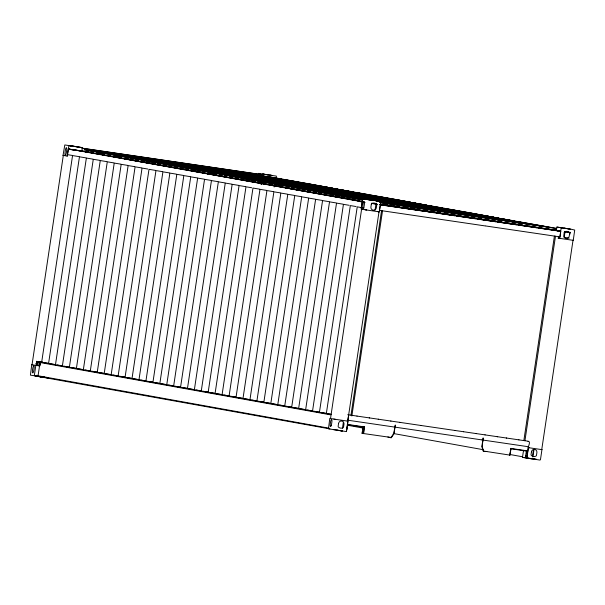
<?xml version="1.0" encoding="UTF-8"?>
<svg xmlns="http://www.w3.org/2000/svg" width="605" height="605" viewBox="0 0 605 605"><rect width="100%" height="100%" fill="white"/><g stroke="black" fill="none" stroke-linecap="round" stroke-linejoin="round"><path stroke-width="0.91" d="M394.528 427.985L394.407 427.054M483.032 440.984L482.919 440.054L482.019 439.888M32.625 364.785L31.755 364.664L30.409 375.138L48.097 377.936L43.802 377.157M88.3 151.908L68.395 148.989L67.374 156.135L63.033 155.356L64.811 144.95L82.514 147.628L81.72 151.076M32.042 364.709L63.313 155.402L63.911 155.477L63.033 155.356M67.117 156.098L68.887 145.692L82.514 147.628M36.451 361.866L36.534 361.321L330.504 414.266L330.421 414.803L36.451 361.866L40.013 362.743L38.13 375.365L36.035 375.41L35.952 375.955L37.661 376.204A0.983 0.945 -79.8 0 0 38.448 375.849M36.708 361.351L36.096 365.443L31.77 364.671M37.011 365.48C36.02 361.608 42.675 361.608 39.847 365.927M41.669 362.221L72.555 155.561L79.104 156.642M48.574 363.469L79.459 156.808L86.008 157.882M55.478 364.709L86.364 158.049L92.913 159.13M62.383 365.949L93.268 159.296L99.817 160.37M69.386 367.212L100.271 160.552L106.873 161.641M76.396 368.475L107.282 161.815L113.831 162.896M83.346 369.731L114.232 163.07L120.781 164.144M90.304 370.978L121.189 164.318L127.738 165.399M97.254 372.234L128.139 165.573L134.688 166.647M104.211 373.482L135.096 166.829L141.646 167.903M111.161 374.737L142.046 168.077L147.809 169.029M118.119 375.992L149.004 169.332L155.553 170.406M125.076 377.24L155.961 170.58L162.511 171.661M132.026 378.496L162.911 171.835L169.46 172.917M138.984 379.751L169.869 173.09L176.418 174.164M145.934 380.999L176.819 174.338L183.368 175.42M152.944 382.262L183.829 175.601L190.378 176.683M159.849 383.502L190.734 176.849L197.283 177.923M166.753 384.75L197.638 178.089L204.188 179.163M173.658 385.99L204.543 179.33L211.092 180.411M180.562 387.238L211.448 180.577L217.997 181.651M187.467 388.478L218.352 181.818L224.901 182.899M194.371 389.726L225.257 183.065L231.806 184.139M201.276 390.966L232.161 184.306L238.71 185.387M208.18 392.206L239.066 185.554L245.615 186.627M215.085 393.454L245.97 186.794L251.725 187.747M222.088 394.717L252.973 188.057L259.568 189.138M229.091 395.973L259.976 189.32L266.525 190.393M261.103 184.517L261.36 182.778M261.368 184.623L261.625 182.869M262.54 176.751L262.933 174.127L276.341 176.093L276.424 178.43M236.048 397.228L266.934 190.567L273.483 191.649M274.156 187.013L274.398 185.145M242.998 398.483L273.884 191.823L280.433 192.897M249.956 399.731L280.841 193.071L287.39 194.152M256.906 400.986L287.791 194.326L294.34 195.4M263.863 402.234L294.748 195.581L301.298 196.655M270.813 403.49L301.698 196.829L308.255 197.911M277.771 404.745L308.656 198.085L315.205 199.158M284.728 405.993L315.613 199.332L322.162 200.414M291.678 407.248L322.563 200.588L329.112 201.669M298.636 408.504L329.521 201.843L336.07 202.917M305.638 409.759L336.524 203.099L343.073 204.18M312.543 411.007L343.428 204.346L349.183 205.299M319.448 412.247L350.333 205.587L356.088 206.539M326.352 413.495L357.237 206.834L361.518 207.621M358.402 201.223L363.06 201.904M361.404 207.47L362.35 202.07M342.46 428.249L343.375 422.131M375.047 210.2L376.091 203.197M378.14 211.652L379.01 211.81L347.739 421.118L347.126 421.035M347.444 424.438L346.446 431.1L347.731 424.839M347.565 423.591L347.815 420.21L528.233 446.709L526.864 457.592L527.462 451.232L526.365 451.035L525.427 457.35L526.864 457.592M350.983 415.196L381.551 210.669M351.86 415.975L382.526 210.812M363.514 433.611L362.077 433.361L363.023 427.047L364.119 427.243L363.514 433.611L364.512 426.918L363.416 426.744L363.038 429.24M362.077 433.361L362.667 431.743M387.858 436.999L391.216 437.861L394.014 433.724L395.315 425.012L393.689 433.596L391.057 437.468L362.403 433.384M486.775 451.527L483.312 451.383L481.837 446.626L483.145 437.914L482.193 446.588L483.577 451.058M527.862 450.929L510.794 448.418L509.796 455.089L511.081 448.827M523.892 440.281L554.414 236.056M541.951 449.636L540.462 459.694L539.962 460.072L522.486 457.372L523.529 450.37M524.928 440.742L555.488 236.215M572.799 240.276L573.245 240.336L574.727 230.051L570.303 229.038L556.902 227.064L556.381 230.565L560.744 231.367L559.92 236.888L485.535 225.945M526.017 455.731L525.427 457.35M526.388 453.228L526.637 451.564M558.551 238.143L558.528 236.661M556.403 230.429L560.517 231.307L547.427 229.386M572.935 240.291L559.754 238.362L561.198 227.843M532.392 456.805L533.459 449.644M532.914 456.873L533.988 449.659M569.986 234.112L570.258 232.282M541.74 449.606L573.018 240.298M78.03 147.28L78.219 146.856M258.448 173.771L258.637 173.348L268.128 174.883M363.65 432.696L363.272 433.535M509.932 454.173L509.546 455.02M526.849 458.098L528.475 447.67L541.649 449.598M391.526 436.787L390.943 437.453M536.287 459.172L522.486 457.372M379.479 210.404L380.326 204.868M528.014 441.31C530.683 440.962 528.906 445.333 528.354 446.724M68.403 149.132L73.704 150.085M363.083 198.606L362.584 198.984L361.087 209.043L366.078 209.92M565.062 231.836L564.125 237.311L569.169 238.12M369.216 417.911L369.617 417.934M390.959 421.065L378.261 419.205M454.567 430.45L454.968 430.465M475.901 433.581L476.309 433.603M497.242 436.712L497.643 436.734M518.984 439.865L506.287 438.005M124.35 158.812L138.568 160.975M248.935 181.25L255.673 182.317M262.653 173.975L271.947 175.435L269.981 175.155M181.674 169.128L188.185 170.164M192.057 170.996L198.569 172.032M238.771 179.405L245.29 180.441M352.972 199.975L359.491 201.011M560.419 227.601L562.34 227.866M35.4 375.955L329.922 428.892M104.151 155.145L103.5 155.069L118.739 157.376M114.534 157.02L113.876 156.937L120.705 158.011M161.255 165.43L160.597 165.354L175.246 167.645M171.638 167.298L170.981 167.222L177.809 168.288M228.735 177.583L228.077 177.507L238.65 179.125M275.457 186L274.799 185.924L281.627 186.99M285.832 187.868L285.182 187.792L295.747 189.41M296.216 189.736L295.558 189.66L302.387 190.726M342.937 198.153L342.279 198.077L352.851 199.688M556.676 230.293L553.144 229.794M379.017 211.818L378.405 211.727M330.542 418.456L361.608 209.118L362.221 209.209M541.513 449.575L541.967 449.644M94.229 153.337L93.117 153.201L104.62 154.956M124.917 158.888L128.109 159.342M151.333 163.622L150.214 163.486L160.786 165.105M208.43 173.907L207.318 173.771L222.557 176.07M218.813 175.775L217.694 175.639L232.94 177.938M239.119 179.451L242.302 179.904M249.502 181.326L255.491 182.188M312.248 192.602L311.136 192.466L322.639 194.22M322.631 194.477L321.512 194.334L339.904 197.17M333.015 196.345L331.895 196.201L337.908 197.154M333.416 429.618L342.392 431.032L339.208 430.473M84.413 151.545L82.734 151.333L89.563 152.399M114.995 157.081L124.448 158.555M141.51 161.83L139.831 161.611L151.333 163.365M172.092 167.366L174.822 167.751M177.847 168.379L176.168 168.16L188.609 170.05M182.476 169.234L185.206 169.627M188.231 170.247L186.552 170.028L193.381 171.094M192.859 171.102L198.395 171.903M198.614 172.115L196.935 171.896L208.438 173.65M245.335 180.532L243.649 180.313L250.478 181.379M255.711 182.4L254.032 182.181L265.534 183.935M266.094 184.268L264.415 184.049L275.918 185.803M275.91 186.06L289.863 188.102M286.294 187.928L289.024 188.321M296.677 189.796L299.407 190.189M343.398 198.213L346.12 198.606M353.781 200.081L356.504 200.474M359.529 201.094L357.85 200.875L363.023 201.699M105.179 155.288L111.078 156.15M111.017 156.317L108.688 156.007L114.693 156.952M121.401 158.185L119.072 157.875L138.394 160.847M131.784 160.053L129.455 159.743L141.29 161.618M151.893 163.705L154.063 164.016M162.276 165.573L168.182 166.435M208.997 173.983L218.639 175.397M219.381 175.858L225.279 176.72M225.219 176.879L222.89 176.569L228.894 177.522M229.756 177.726L231.927 178.036M235.602 178.755L233.273 178.445L245.706 180.335M292.707 189.04L290.37 188.722L309.692 191.702M312.815 192.685L314.978 192.995M323.199 194.553L329.097 195.415M333.574 196.421L342.468 197.82M339.42 197.449L337.091 197.139L353.267 199.582M349.803 199.317L347.467 199.007L353.479 199.952M539.085 227.208L539.736 227.298M71.67 145.918L69.704 145.639L75.224 146.554M77.077 146.826L79.043 147.106L73.523 146.191M85.063 151.643L86.576 151.863M90.984 152.679L87.922 152.263L93.934 153.209M95.446 153.511L96.959 153.731M101.368 154.555L98.305 154.139L104.317 155.084M142.167 161.928L143.68 162.148M178.505 168.47L188.427 169.922M188.889 170.338L202.728 172.47M199.264 172.206L200.777 172.425M205.186 173.249L202.123 172.833L208.135 173.779M245.985 180.623L255.915 182.075M256.369 182.491L257.881 182.71M266.752 184.359L275.744 185.682M272.666 185.402L269.603 184.986L275.615 185.932M369.436 199.544L367.469 199.264L376.809 200.731L374.843 200.452M319.387 193.819L316.324 193.403L322.329 194.349M35.657 375.992L44.626 377.407L37.949 376.423M527.923 458.174L525.957 457.894L531.477 458.809M533.33 459.082L535.296 459.361L532.634 458.877M102.752 152.952L99.772 152.536L291.323 180.691L286.664 179.957M283.148 179.345L286.127 179.753L94.614 151.613L286.029 179.859M144.277 160.431L141.328 160.03L332.848 188.17L136.14 159.092L327.653 187.232L324.673 186.824M159.849 163.229L156.869 162.821L348.42 190.976L151.711 161.898L343.232 190.038L340.252 189.63M111.751 156.423L112.53 156.536M122.134 158.291L131.33 159.644M175.427 166.035L172.448 165.626L363.991 193.774L167.252 164.689L358.803 192.844L355.823 192.428M132.51 160.159L137.97 160.96M138.484 161.21L134.643 160.68L141.472 161.747M190.999 168.84L188.019 168.432L379.562 196.58L182.854 167.502L374.374 195.649L371.394 195.234M216.953 173.514L213.973 173.106L405.516 201.253L208.808 172.183L400.329 200.323L397.349 199.907M169.634 166.821L165.785 166.292L178.225 168.182M232.524 176.32L229.545 175.911L421.095 204.059L224.357 174.974L415.9 203.129L412.92 202.713M248.095 179.125L245.116 178.717L436.666 206.865L239.958 177.787L431.478 205.927L428.491 205.518M263.667 181.931L260.717 181.53L452.238 209.67L255.529 180.593L447.05 208.733L444.07 208.324M216.348 175.231L212.506 174.701L218.511 175.647M225.952 176.985L226.731 177.106M236.328 178.861L245.532 180.207M305.2 189.41L302.22 188.994L493.763 217.15L297.025 188.064L488.575 216.212L485.596 215.804M320.771 192.216L317.822 191.815L509.342 219.955L312.626 190.877L504.147 219.018L501.167 218.609M336.342 195.014L333.363 194.606L365.775 199.416M516.738 221.415L519.718 221.823L328.205 193.683L524.913 222.761L379.796 201.473M293.433 189.138L302.629 190.492M351.913 197.82L348.934 197.412L362.645 199.476M532.309 224.213L535.296 224.629L379.456 201.692M304.595 191.127L300.791 190.605L312.256 192.352M362.297 199.695L359.317 199.279L362.682 199.824M330.549 195.801L326.708 195.271L332.712 196.217M340.146 197.555L346.544 198.493M350.529 199.423L359.907 200.898M360.913 201.291L361.699 201.412M81.993 148.127L261.731 174.595L261.92 176.146M81.985 148.263L261.7 174.724L259.598 174.346M270.45 177.053L84.231 149.745L275.744 177.885L271.093 177.152M94.683 151.492L89.419 150.675L280.939 178.815L276.281 178.082M110.254 154.298L104.96 153.473L296.51 181.621L291.852 180.887M120.637 156.173L115.373 155.349L306.894 183.496L302.235 182.763M125.825 157.103L120.569 156.287L312.082 184.427L307.423 183.693M69.227 149.254L91.347 152.536M96.913 153.345L98.781 153.617M136.208 158.971L130.945 158.155L322.465 186.295L317.806 185.561M94.236 153.088L68.395 148.989M96.104 153.36L98.736 153.647M99.848 153.912L101.716 154.184M91.771 152.793L93.639 153.073M95.507 153.345L98.312 153.761M95.688 153.473L104.438 154.827M106.488 155.228L108.355 155.508M151.779 161.777L146.523 160.96L338.036 189.1L333.378 188.367M102.154 154.668L104.022 154.94M105.134 155.205L110.745 156.029M112.954 156.423L114.821 156.703M116.689 156.975L118.565 157.247M115.517 157.073L121.129 157.897M167.358 164.583L162.064 163.758L353.607 191.906L348.956 191.172M126.316 158.835L128.941 159.115M130.06 159.38L131.928 159.652M182.929 167.388L177.666 166.572L369.186 194.712L364.528 193.978M139.838 161.232L141.714 161.512M143.582 161.785L145.45 162.057M142.825 161.777L148.769 162.722M379.464 196.685L384.757 197.517L193.207 169.362L198.501 170.194M142.402 161.883L151.757 163.259M153.209 163.645L155.077 163.917M155.417 164.038L145.026 162.548L158.397 164.575M389.847 198.561L395.141 199.385L203.62 171.245L208.884 172.062M159.667 164.84L161.543 165.112M164.008 165.399L165.876 165.679M163.592 165.513L165.46 165.785M161.119 165.225L155.409 164.416L161.414 165.369M162.231 165.49L168.78 166.451M170.05 166.708L171.926 166.98M405.418 201.367L410.712 202.191L219.161 174.036L224.455 174.868M180.093 168.455L181.969 168.727M175.76 167.887L181.545 168.84M183.421 169.113L185.289 169.392M420.989 204.165L426.283 204.997L234.732 176.841L240.026 177.673M189.879 170.307L192.352 170.602M193.623 170.86L196.088 171.147M189.123 170.3L195.672 171.26M200.263 172.183L202.13 172.455M436.56 206.97L441.854 207.802L250.311 179.647L255.605 180.479M199.506 172.168L205.45 173.113M206.986 173.264L208.854 173.544M211.062 173.938L212.937 174.21M210.306 173.93L215.917 174.754M205.972 173.363L215.501 174.86M452.139 209.776L457.433 210.608L265.913 182.46L271.176 183.277M223.835 176.335L225.703 176.607M219.335 175.768L224.947 176.592M230.891 177.537L232.766 177.817M462.515 211.644L467.809 212.476L276.266 184.321L280.917 185.054M234.211 178.203L236.086 178.475M467.71 212.582L473.004 213.406L281.454 185.259L286.747 186.083M229.718 177.643L239.066 179.012M240.518 179.398L242.386 179.67M478.094 214.45L483.387 215.282L291.837 187.126L296.495 187.86M246.984 180.593L248.852 180.865M250.72 181.145L252.595 181.417M246.227 180.585L252.769 181.545M258.38 182.37L260.248 182.642M257.027 182.339L259.832 182.755M257.359 182.46L262.971 183.285M493.665 217.255L498.959 218.08L307.408 189.932L312.067 190.666M256.603 182.453L266.291 183.95M267.41 184.207L269.278 184.487M271.146 184.759L273.021 185.032M272.598 185.145L259.227 183.118L266.056 184.185M278.209 185.969L280.077 186.242M509.236 220.061L514.53 220.885L323.01 192.745L327.638 193.471M277.188 186.068L282.8 186.892M276.432 186.053L282.981 187.013M289.44 188.208L279.986 186.854L285.999 187.8M367.643 199.688L369.511 199.968M371.387 200.24L373.255 200.512M376.06 200.928L377.928 201.2M524.807 222.867L530.101 223.691L379.38 201.586M286.815 187.921L296.503 189.418M298.371 189.698L300.246 189.97M364.913 199.385L338.55 195.544L343.209 196.277M371.455 200.346L373.323 200.618M297.615 189.683L299.49 189.955M301.358 190.235L303.226 190.507M363.56 199.355L343.746 196.474L363.136 199.468M379.895 201.836L540.484 225.559L380.409 202.085M540.378 225.673L545.672 226.497L379.993 202.191M303.324 190.862L309.873 191.823M314.88 192.64L316.755 192.912M363.159 199.726L354.129 198.349L358.78 199.083M314.124 192.624L316.929 193.033M380.061 202.304L550.868 227.435L380.507 202.441M550.762 227.54L556.055 228.365L380.084 202.554M312.596 192.473L305.941 191.528L312.77 192.594M314.464 192.745L316.332 193.025M318.2 193.297L320.075 193.57M313.708 192.738L319.652 193.683M324.507 194.492L326.375 194.772M320.166 193.933L326.715 194.893M327.827 195.15L329.695 195.43M331.57 195.702L333.438 195.975M330.973 195.687L332.841 195.967M333.536 196.338L340.078 197.298M344.336 198.1L347.141 198.508M348.412 198.765L350.287 199.045M354.719 199.968L356.587 200.24M386.088 204.747L387.964 205.019M406.666 207.765L408.534 208.044M497.363 221.082L499.238 221.362M517.933 224.107L519.808 224.379M357.442 200.61L359.31 200.883M361.177 201.162L363.053 201.435M381.755 204.18L383.623 204.46M385.491 204.732L387.366 205.004M393.908 205.965L395.776 206.245M402.325 207.205L404.193 207.477M406.068 207.749L407.936 208.029M410.742 208.438L412.61 208.71M414.478 208.99L416.353 209.262M422.895 210.222L424.763 210.495M431.312 211.463L433.18 211.735M451.882 214.48L453.75 214.752M472.452 217.498L474.328 217.777M493.03 220.523L494.898 220.795M360.421 201.147L362.297 201.427M380.401 204.157L383.207 204.566M385.075 204.845L391.284 205.677M392.554 205.942L395.36 206.35M397.228 206.63L403.777 207.591M405.645 207.863L415.93 209.375M417.798 209.648L424.347 210.608M426.215 210.88L432.764 211.848M434.292 212L436.5 212.393M438.375 212.665L444.917 213.633M446.785 213.905L453.334 214.866M454.869 215.017L457.077 215.418M458.945 215.69L465.487 216.65M467.363 216.923L473.904 217.883M475.78 218.163L477.647 218.435M479.515 218.707L486.065 219.668M487.933 219.948L494.474 220.908M497.28 221.317L499.155 221.596M517.857 224.342L519.725 224.614M538.427 227.359L540.295 227.639M380.575 204.278L387.124 205.239M388.992 205.518L390.86 205.791M392.736 206.063L395.541 206.479M397.409 206.751L399.277 207.023M401.145 207.303L407.694 208.264M409.562 208.536L416.111 209.496M417.979 209.776L419.847 210.048M421.723 210.321L428.264 211.281M430.132 211.561L436.681 212.521M438.549 212.794L440.425 213.066M442.293 213.346L445.098 213.754M446.966 214.026L448.834 214.306M450.71 214.578L457.251 215.539M459.119 215.811L460.995 216.091M462.863 216.363L465.668 216.779M467.536 217.051L469.412 217.324M471.28 217.603L477.821 218.564M479.697 218.836L481.565 219.108M483.433 219.388L486.238 219.796M488.114 220.069L489.982 220.349M491.85 220.621L498.399 221.581M500.267 221.853L502.135 222.133M504.003 222.406L506.808 222.814M508.684 223.094L510.552 223.366M512.42 223.638L518.969 224.606M520.837 224.879L522.705 225.151M524.58 225.423L527.386 225.839M529.254 226.111L531.122 226.391M532.997 226.663L534.865 226.935M380.916 204.407L391.201 205.912M393.068 206.192L394.936 206.464M396.812 206.736L399.618 207.152M401.486 207.424L415.514 209.481M417.382 209.761L420.188 210.169M422.056 210.442L436.084 212.506M437.952 212.779L440.758 213.194M442.626 213.467L456.654 215.524M458.522 215.804L461.328 216.212M463.203 216.484L477.224 218.549M479.099 218.821L481.905 219.229M483.773 219.509L502.475 222.254M504.343 222.527L523.045 225.272M524.913 225.552L531.462 226.512M533.33 226.784L543.615 228.297M545.491 228.569L551.82 229.499M379.819 204.369L559.171 230.702M358.387 201.352L361.177 201.768M371.44 203.265L375.985 203.938M379.804 204.498L471.991 218.034M473.851 218.307L559.126 230.83M564.571 231.624L570.023 232.426M363.166 202.191L365.072 202.471M371.425 203.401L377.618 204.369M380.114 204.679L560.533 231.171M564.556 231.76L570.001 232.562M380.099 204.815L425.905 211.538M427.773 211.81L434.314 212.771M436.182 213.051L442.731 214.011M444.599 214.283L454.884 215.796M456.752 216.068L463.294 217.029M465.162 217.301L475.447 218.813M477.315 219.086L483.864 220.046M485.732 220.326L496.009 221.831M497.885 222.111L504.426 223.071M506.294 223.343L512.836 224.304M514.711 224.576L516.579 224.856M518.447 225.128L524.989 226.088M526.864 226.361L537.142 227.873M539.017 228.145L545.559 229.106M362.342 207.742L363.983 207.984M379.388 210.351L485.134 225.922M366.539 209.988L379.335 211.871L380.832 201.42L376.484 200.573M40.248 361.442L42.342 361.79M35.755 363.741L40.414 364.422M36.232 365.314L38.939 365.715M39.643 365.866L35.839 365.405L34.334 375.455L34.697 375.962M347.724 414.72L357.071 416.089M378.571 419.25L356.927 416.074M390.724 421.035L400.071 422.403M421.579 425.565L399.602 422.335M463.649 431.743L420.936 425.474M485.149 434.897L463.611 431.736M506.657 438.058L484.953 434.874M518.81 439.843L528.157 441.211M335.261 419.295L348.056 421.171L346.431 431.599L328.454 428.816L329.801 418.35L335.442 419.318M347.24 424.37L364.512 426.918M347.542 424.778L364.119 427.243M510.892 448.766L527.462 451.232M510.136 455.142L483.455 451.035L483.334 450.271M564.193 228.138L569.713 229.061L556.902 227.064M560.54 238.476L559.436 238.302M366.063 209.92L366.721 210.018M40.633 361.54L40.202 361.472M529.262 447.783L528.157 447.609M529.776 458.446L532.113 458.794M336.872 430.117L338.808 430.405M554.225 229.87L556.487 230.225M539.35 227.17L539.97 227.268M43.462 362.546L48.218 363.302M50.366 363.786L55.123 364.543M57.271 365.034L62.028 365.783M64.175 366.275L68.932 367.031M71.224 367.545L75.988 368.301M78.181 368.8L82.946 369.549M85.139 370.048L89.895 370.804M92.089 371.304L96.853 372.06M99.046 372.551L103.803 373.308M105.996 373.807L110.76 374.563M112.954 375.062L117.718 375.818M119.903 376.31L124.668 377.066M126.861 377.565L131.625 378.322M133.818 378.813L138.575 379.569M140.768 380.069L145.533 380.825M147.726 381.324L152.483 382.08M154.729 382.587L159.493 383.336M161.633 383.827L166.398 384.583M168.538 385.067L173.302 385.824M175.442 386.315L180.207 387.071M182.347 387.555L187.111 388.312M189.252 388.803L194.016 389.56M196.156 390.043L200.921 390.8M203.061 391.291L207.825 392.04M209.965 392.532L214.73 393.288M216.87 393.772L221.634 394.528M223.926 395.042L228.682 395.799M230.876 396.298L235.64 397.054M237.833 397.553L242.597 398.302M244.791 398.801L249.547 399.557M251.74 400.056L256.505 400.812M258.698 401.304L263.455 402.06M265.648 402.559L270.412 403.316M272.605 403.815L277.37 404.571M279.563 405.063L284.32 405.819M286.513 406.318L291.277 407.074M293.47 407.573L298.227 408.322M300.42 408.821L305.185 409.577M307.423 410.084L312.188 410.84M314.328 411.324L319.092 412.081M321.232 412.572L325.997 413.328M328.137 413.812L331.313 414.319M72.517 155.462L67.594 154.691M365.155 209.776L365.677 209.852M41.632 362.123L37.873 361.556M333.869 419.076L334.399 419.159M259.605 174.21L261.731 174.595M76.396 150.327L361.48 201.669M557.984 238.045L559.754 238.362M347.815 420.21L348.714 414.894M347.701 425.285L363.514 428.136M393.28 433.498L483.524 449.749M509.569 454.438L522.591 456.783M36.035 375.41L329.075 428.189M570.303 229.038L570.666 229.545M68.872 149.042A1.142 1.097 -79.8 0 1 69.197 148.838M338.558 423.485L338.165 426.147A1.142 1.097 -79.8 0 0 338.558 427.198A4.568 4.379 -79.8 0 0 342.899 427.841A1.142 1.097 -79.8 0 0 343.587 426.941L343.98 424.279A2.851 2.738 -79.8 0 0 341.696 421.057A2.851 2.738 -79.8 0 0 338.558 423.485M371.326 204.271L370.925 206.933A2.851 2.738 -79.8 0 0 373.217 210.154A2.851 2.738 -79.8 0 0 376.348 207.727L376.741 205.065A1.142 1.097 -79.8 0 0 376.348 204.006A4.568 4.379 -79.8 0 0 372.014 203.371A1.142 1.097 -79.8 0 0 371.326 204.271M531.47 451.806L531.069 454.468A1.142 1.097 -79.8 0 0 531.462 455.527A4.568 4.379 -79.8 0 0 535.803 456.162A1.142 1.097 -79.8 0 0 536.491 455.262L536.885 452.608A2.851 2.738 -79.8 0 0 534.601 449.386A2.851 2.738 -79.8 0 0 531.47 451.806M564.231 232.6L563.83 235.254A2.851 2.738 -79.8 0 0 566.121 238.476A2.851 2.738 -79.8 0 0 569.252 236.056L569.645 233.394A1.142 1.097 -79.8 0 0 569.252 232.335A4.568 4.379 -79.8 0 0 564.919 231.7A1.142 1.097 -79.8 0 0 564.231 232.6M110.223 154.411L301.698 182.559L110.223 154.411M125.795 157.217L317.277 185.364L125.795 157.217M198.47 170.307L389.945 198.448L198.47 170.307M271.146 183.391L462.621 211.538L271.146 183.391M286.717 186.196L478.192 214.344L286.717 186.196M66.217 147.938A2.284 0.643 -81.6 0 0 65.423 150.032A7.215 2.027 -81.6 0 0 64.962 153.731A2.284 0.643 -81.6 0 0 65.514 154.91A2.284 0.643 -81.6 0 0 66.308 152.815A7.215 2.027 -81.6 0 0 66.769 149.117A2.284 0.643 -81.6 0 0 66.217 147.938M363.446 202.546A7.215 2.027 -81.6 0 0 362.728 207.356A2.284 0.643 -81.6 0 0 363.817 207.553A7.215 2.027 -81.6 0 0 364.452 203.885A2.284 0.643 -81.6 0 0 364.308 201.624A2.284 0.643 -81.6 0 0 363.446 202.546M331.238 425.527A7.215 2.027 -81.6 0 0 331.963 420.717A2.284 0.643 -81.6 0 0 330.867 420.52A7.215 2.027 -81.6 0 0 330.232 424.181A2.284 0.643 -81.6 0 0 330.375 426.449A2.284 0.643 -81.6 0 0 331.238 425.527M33.819 365.859A2.284 0.643 -81.6 0 0 32.851 368.006A7.215 2.027 -81.6 0 0 32.383 371.704A2.284 0.643 -81.6 0 0 33.479 371.901A7.215 2.027 -81.6 0 0 34.107 368.233A2.284 0.643 -81.6 0 0 33.819 365.859"/></g></svg>
